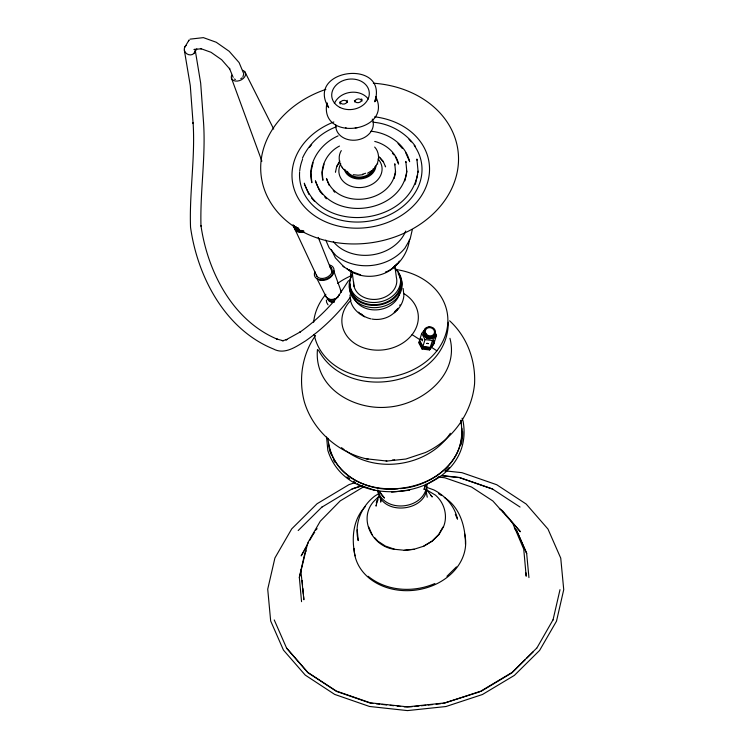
<?xml version="1.0" encoding="UTF-8"?>
<svg xmlns="http://www.w3.org/2000/svg" width="748" height="748" viewBox="0 0 748 748"><rect width="100%" height="100%" fill="white"/><g stroke="black" fill="none" stroke-linecap="round" stroke-linejoin="round"><path stroke-width="1.12" d="M375.72 98.671L375.805 100.887L375.608 98.83M301.304 569.387L301.07 572.706L303.884 599.746L303.566 596.362M335.506 171.61L335.459 172.18L336.731 166.299L339.835 160.97M342.341 167.804L342.388 167.243M426.734 485.686C424.462 509.379 384.752 513.876 377.815 490.866M560 589.667L552.978 620.111M327.035 103.084L326.698 105.281L327.185 103.149M351.046 270.683L350.419 276.068A67.413 54.473 -7.5 0 0 337.657 283.38M317.47 349.494C313.795 387.642 353.617 410.418 387.801 407.155C421.423 404.78 459.627 375.262 449.941 338.292M448.361 322.22C447.538 386.22 347.137 404.229 318.405 350.008M375.833 97.567L376.048 96.473L374.823 101.803C388.913 58.045 304.52 68.741 328.671 107.684L326.951 103.766L327.418 106.01M403.873 295.806C403.209 302.529 399.591 308.615 394.318 312.767M376.281 505.04L376.038 506.125L377.768 498.729L379.517 495.662M377.665 499.066L376.309 502.899L378.03 499.916M313.075 162.69L310.888 172.162L311.86 182.69C306.717 162.905 320.425 143.653 338.115 135.865M326.717 104.094C320.378 142.447 393.158 131.975 375.748 96.735M324.052 164.027L322.173 172.171L322.921 180.315C319.405 166.682 327.259 152.274 339.499 146.056M340.153 103.299C340.574 99.774 346.436 99.11 347.54 102.513M354.589 101.887C355.001 98.689 359.891 97.792 361.649 100.372M378.469 158.903L377.525 163.008L375.318 166.832M299.368 577.652L307.746 542.889L320.266 521.216L340.209 500.889L363.556 486.845M395.449 171.124C391.597 203.98 336.75 210.244 326.465 178.426L329.185 185.392M394.14 178.52L395.346 173.265M406.734 171.133C401.629 214.629 329.017 222.923 315.404 180.801L319.087 189.955M404.883 180.876L406.622 173.302M418.01 171.142C411.662 225.279 321.285 235.611 304.343 183.176L304.492 184.27M415.364 184.345L417.646 174.434M409.511 239.22C407.987 253.413 398.703 266.325 385.659 272.169L386.155 271.926M412.242 229.935L410.11 239.192L404.883 248.196C388.53 268.102 356.029 271.833 335.927 255.498L329.12 247.766L325.754 240.099M381.162 500.15L380.704 502.132L380.255 496.635M424.986 485.611L424.079 489.547L425.715 484.19M400.049 304.763L399.778 305.474M434.85 332.149L436.505 335.226L434.382 342.107L430.287 347.371L422.891 346.474L419.581 340.312L421.704 333.44L425.79 328.176M422.096 349.054L422.358 348.194L419.048 342.032L418.786 342.893L422.096 349.054L429.492 349.952L433.849 343.828L429.492 349.952M422.489 347.764L422.751 346.904L419.45 340.742L419.179 341.602L422.489 347.764L429.894 348.661L434.251 342.537L429.894 348.661M422.891 346.474L425.004 339.592L421.704 333.44M430.287 347.371L432.409 340.49L436.505 335.226M450.371 433.298C428.688 466.069 377.366 474.419 346.025 450.838M302.444 158.155C308.971 143.719 321.444 132.303 336.263 126.833M334.384 103.467C339.929 90.826 359.797 88.068 368.334 99.007M341.303 150.591C337.404 156.743 339.125 165.355 344.473 170.105M336.684 166.841L339.564 161.867M315.562 335.478C301.977 354.533 298.302 379.545 304.389 401.994C312.926 430.371 337.516 452.101 366.137 458.786L368.166 459.01M399.357 261.08C388.464 278.097 361.845 281.332 346.576 268.392M397.141 310.046L398.188 308.213M308.457 542.534L301.182 555.886L303.997 551.005M309.616 540.514L313.692 533.464M305.128 549.051L306.25 547.097M306.091 550.874L304.904 553.015L299.322 577.241L301.556 601.673M442.947 527.078L438.59 534.624L432.035 541.103L423.742 546.077M536.606 648.479L553.006 619.84M195.135 50.733A5.619 4.965 31.4 0 1 188.552 54.641A5.619 4.965 31.4 0 1 184.569 47.498L185.224 46.376A5.619 4.965 31.4 0 1 186.177 45.488M188.431 41.168L189.094 40.027L184.569 47.498M348.493 280.65L339.003 295.18L339.414 294.656C327.951 309.046 314.543 321.911 299.471 332.495L300.107 332.028L286.017 339.826L287.176 339.48L282.267 340.817M242.913 76.913L243.755 73.743L239.108 62.589L229.197 51.303L216.219 42.243L203.381 37.634L190.039 39.148M194.181 53.136L196.827 48.798M536.615 648.217L512.081 672.424L480.852 691.133L445.172 702.886L407.492 706.869L370.354 702.83L336.31 691.04L307.849 672.443L286.587 648.058M298.181 530.538L322.061 506.91M350.129 297.517L347.091 301.706C335.207 316.647 321.238 329.952 305.586 340.892C296.236 346.539 284.745 355.141 273.431 348.989C225.073 329.401 197.537 276.882 190.553 227.392L190.516 226.719C189.328 191.965 195.359 157.304 193.078 122.476L193.106 123.57L190.273 85.515L184.335 50.116M419.581 340.312L420.946 338.564M314.038 533.128L314.712 532.445M392.737 267.934L396.73 263.979M394.925 311.42L397.356 309.018M315.525 530.295L317.133 528.705M365.174 506.761C352.645 519.748 351.401 539.037 355.085 555.876M379.423 495.802L373.467 501.712C358.189 519.299 372.485 546.479 394.131 549.256L404.247 550.257L414.261 549.2L423.882 546.143L432.4 541.047L439.067 534.455L443.499 526.779C448.043 515.858 444.387 502.75 435.476 495.148L425.537 489.257M445.051 471.53L449.109 467.519M326.549 436.991L327.83 450.399C349.419 519.785 476.28 496.139 463.124 421.367L462.068 418.188M446.921 576.306L456.42 566.9M525.115 659.839L511.987 672.826L480.805 691.498M526.751 658.212L533.324 651.723M240.791 78.69L241.969 77.876M321.921 507.135L352.308 488.79L362.023 485.592M367.595 173.171L371.634 170.74M378.918 493.493L374.645 496.176C361.377 506.368 354.01 524.114 358.217 540.589L357.235 529.911M440.179 476.345L425.649 485.022M355.609 482.451L348.97 484.639L317.049 503.759L291.711 528.883L274.918 557.971L267.719 589.19L270.673 620.98L283.445 650.087L305.231 675.089L334.683 694.406L369.484 706.467L407.445 710.6L445.976 706.523L482.451 694.509L514.381 675.379L539.589 650.442L556.503 621.167L563.73 589.667L560.748 558.158L547.975 529.051L526.199 504.059L496.737 484.732L461.937 472.671L445.827 470.922M352.102 489.061L361.873 485.845M434.878 583.524C413.354 592.874 386.669 591.378 368.1 576.259M479.73 691.853L442.919 703.475M302.136 231.095L302.407 231.721L298.05 231.478L294.777 228.841L297.779 230.852L303.697 230.711M195.256 49.34L193.956 49.518L201.427 48.742L200.436 48.498L210.983 52.276L221.632 59.718L229.776 68.994L229.421 68.283L233.142 77.371M355.216 127.88L357.189 127.674M362.976 174.686L358.096 175.21L353.29 174.686M366.137 458.786L386.875 461.049L405.855 459.038L425.462 452.512C452.418 440.03 471.67 413.588 474.559 383.967C475.784 360.517 467.117 336.75 449.632 320.817M398.114 488.818C370.11 492.137 337.937 477.411 329.531 448.912M400.302 488.584C430.998 486.742 464.779 461.544 461.843 428.295M391.587 492.137L409.577 490.23M404.201 550.369L414.308 549.294M412.139 706.738L404.098 706.841M414.411 706.495L418.974 706.009M421.255 705.766L425.818 705.289M428.099 705.046L432.653 704.56M436.075 704.195L440.637 703.718M299.583 230.58L298.77 228.701L294.955 227.532L292.982 224.821C293.674 229.047 297.872 231.3 301.865 230.468M373.046 122.214C389.745 123.532 405.612 132.508 415.308 146.206M370.905 131.255C388.156 132.695 405.481 144.289 409.661 161.699M441.918 475.569L459.319 477.458L492.296 488.883L520.038 507.041M441.563 475.709L458.496 477.551M437.991 477.028L444.723 477.757L471.483 486.985L492.867 500.982L520.421 531.735L502.375 510.641L499.337 508.612M372.822 703.438L370.503 703.185L336.516 691.404L307.933 672.695L286.68 648.31L274.236 619.933M376.3 703.812L379.769 704.195M382.088 704.448L386.725 704.953M390.194 705.327L393.672 705.701M397.151 706.084L400.619 706.458M386.071 460.955L386.875 461.049M375.057 490.379L359.199 484.919L357.31 483.685M425.004 339.592L432.409 340.49M422.751 346.904L430.156 347.801M422.358 348.194L429.754 349.092M293.422 225.7L294.684 226.906L298.499 228.075M359.984 274.703L360.611 274.825L350.195 270.972M345.445 127.665L346.09 127.814M283.445 340.836L276.414 338.909L277.284 339.209C232.553 320.425 207.505 271.44 200.95 225.457L200.988 226.139C199.978 191.675 205.822 157.286 203.568 122.737L200.679 83.187L195.284 50.527M374.729 141.419C385.846 144.205 396.057 152.592 398.6 164.074L395.271 156.482M459.459 477.617L492.754 489.155M427.014 487.472L433.821 489.903C445.359 495.793 454.924 506.377 457.505 519.29M394.383 549.182L385.342 546.049L377.731 541.066L374.898 537.821M234.358 78.998L235.405 79.475M412.083 334.627L419.721 339.611M431.175 347.081L436.897 350.812M349.185 269.719L351.971 271.543M331.299 249.561L335.422 257.91L343.977 266.905M342.911 266.204L351.018 271.515M360.742 313.608L362.621 314.843M364.902 316.956C358.432 313.786 352.719 308.559 350.719 301.435M438.534 493.643L441.451 495.55M444.359 497.457C460.011 507.378 465.452 526.583 465.462 544.189M346.95 476.906L349.774 478.757M353.542 481.226L355.431 482.46M341.443 447.669L344.192 449.576M422.386 340.714L422.003 339.078L422.386 340.714A4.684 4.105 17.1 0 1 422.583 339.601M379.152 156.809L383.2 161.381L385.575 166.869L385.379 166.327M328.045 304.857L326.614 302.388L326.343 300.06M360.302 313.945L358.675 312.112M502.965 511.716L503.656 512.436M398.02 143.466L402.424 148.525M392.429 153.228L393.85 154.855M374.683 147.057C377.403 149.881 378.563 153.92 378.572 157.772M379.666 157.613L383.397 161.895M333.281 190.581L334.749 192.255M319.527 190.964L322.547 194.433M324.81 197.023L326.315 198.762M311.551 197.986L314.375 201.212M514.334 527.77L516.737 530.584L526.639 553.165L528.939 577.596M514.596 528.471L516.793 530.996L526.704 553.576M426.248 489.257L432.251 496.971L430.764 495.27M511.23 521.347L513.006 523.955L523.74 549.125L526.19 576.203L525.928 572.856M317.152 279.069L326.493 297.452M244.933 71.902L273.721 129.105M293.796 226.7L295.058 229.468M317.087 276.657L294.619 228.579A9.359 6.405 -23.4 0 0 304.249 232.011M379.189 491.361L384.472 498.046L381.041 494.11L379.834 491.361M405.79 152.873L409.231 160.717M354.374 100.494C355.524 104.253 362.397 102.925 361.686 98.923L361.976 101.111M455.317 514.306L457.065 518.289M304.941 185.298L308.989 194.536M368.764 527.031L372.074 534.577M299.855 231.207L300.126 231.833M295.871 226.457L296.414 227.719M296.685 228.346L297.498 230.225M297.779 230.852L298.05 231.478M294.142 225.653L294.684 226.906M294.955 227.532L295.769 229.412M296.049 230.038L296.32 230.665M461.451 422.162L461.142 420.675L461.544 425.032M318.227 237.397L332.299 272.59M375.823 97.913L376.225 98.96M377.488 163.522L377.693 164.064M231.394 77.998L261.903 161.213M340.976 290.925L333.561 270.43A9.359 6.405 -23.4 0 1 328.55 278.733A9.359 6.405 -23.4 0 1 317.891 279.256M460.712 420.32C475.307 498.14 335.917 517.064 327.914 438.272M403.144 288.513L403.864 294.993M426.051 490.679L427.239 497.205M417.038 160.119L416.898 159.025L418.16 172.236M405.977 162.494L405.837 161.4L406.875 172.227M394.916 164.869L394.766 163.775L395.589 172.218M394.851 265.895L396.356 277.302A21.673 17.513 -7.5 0 1 376.805 299.294A21.673 17.513 -7.5 0 1 353.617 281.828M340.228 104.084L339.938 101.896C341.097 105.655 347.96 104.327 347.25 100.326M352.084 271.543L354.038 286.391M426.734 484.751C429.539 511.941 380.377 517.392 377.815 489.931M349.989 294.955L350.513 300.64M302.108 580.57L302.529 585.076M302.837 588.461L303.361 594.099M294.338 227.953L293.964 225.606L294.067 227.327M462.675 431.54A67.413 54.473 -7.5 0 1 461.114 444.714M334.88 462.255A67.413 54.473 -7.5 0 1 333.758 460.31M330.99 454.204A67.413 54.473 -7.5 0 1 328.503 443.536M394.673 459.898A67.413 54.473 -7.5 0 1 392.354 460.067M464.517 533.52A55.988 45.235 -7.5 0 1 416.01 590.06A55.988 45.235 -7.5 0 1 354.066 548.443M396.066 269.542A67.413 54.473 -7.5 0 1 447.51 326.156A67.413 54.473 -7.5 0 1 382.004 377.974A67.413 54.473 -7.5 0 1 314.16 334.337M313.655 322.276A67.413 54.473 -7.5 0 1 325.848 294.282M404.079 293.74A38.354 30.995 -7.5 0 1 409.614 337.47A38.354 30.995 -7.5 0 1 355.459 343.93A38.354 30.995 -7.5 0 1 351.111 300.07M434.794 334.58A5.629 4.937 17.1 0 1 427.463 338.517A5.629 4.937 17.1 0 1 424.593 330.84M434.925 334.15A5.629 4.937 17.1 0 1 428.305 338.292A5.629 4.937 17.1 0 1 424.088 331.542M435.224 331.551A5.629 4.937 17.1 0 1 428.698 337.002A5.629 4.937 17.1 0 1 425.116 329.12M428.651 327.222A5.629 4.937 17.1 0 1 430.1 327.231M432.84 328.232A5.629 4.937 17.1 0 1 434.747 330.289M433.494 335.16A4.684 4.105 17.1 0 1 432.699 335.927M428.165 336.45A4.684 4.105 17.1 0 1 427.071 335.899M426.164 335.132A4.684 4.105 17.1 0 1 425.481 334.188M433.765 335.076A4.684 4.105 17.1 0 1 431.437 337.32M425.893 335.992A4.684 4.105 17.1 0 1 425.219 335.048M434.953 332.411A5.629 4.937 17.1 0 1 428.436 337.862A5.629 4.937 17.1 0 1 424.855 329.98M432.176 337.647A4.684 4.105 17.1 0 1 431.166 338.18M427.632 338.171A4.684 4.105 17.1 0 1 425.631 336.852M435.093 331.981A5.629 4.937 17.1 0 1 428.567 337.432A5.629 4.937 17.1 0 1 424.986 329.55M426.295 334.702A4.684 4.105 17.1 0 1 425.612 333.758M395.112 268.897A26.395 21.327 -7.5 0 1 395.178 297.339A26.395 21.327 -7.5 0 1 360.424 302.257A26.395 21.327 -7.5 0 1 352.299 274.955M405.715 231.038A40.467 32.697 -7.5 0 1 372.364 254.834A40.467 32.697 -7.5 0 1 333.318 241.623M396.206 310.514A22.085 17.84 -7.5 0 1 371.999 319.069M370.905 318.844A22.085 17.84 -7.5 0 1 365.725 317.049M364.781 316.563A22.085 17.84 -7.5 0 1 362.995 315.46M399.862 276.508A26.395 21.327 -7.5 0 1 380.47 307.063A26.395 21.327 -7.5 0 1 349.494 286.204M399.778 292.627A23.805 19.233 -7.5 0 1 378.74 309.681A23.805 19.233 -7.5 0 1 354.169 298.443M394.981 268.027A25.451 20.57 -7.5 0 1 393.691 295.133A25.451 20.57 -7.5 0 1 360.564 299.359A25.451 20.57 -7.5 0 1 352.635 273.422M398.142 273.721A25.451 20.57 -7.5 0 1 380.667 303.997A25.451 20.57 -7.5 0 1 350.148 284.016M373.355 83.206A99.213 80.158 -7.5 0 1 446.397 198.098A99.213 80.158 -7.5 0 1 284.558 219.201A99.213 80.158 -7.5 0 1 325.848 89.395M374.673 116.819A68.984 55.745 -7.5 0 1 420.273 197.547A68.984 55.745 -7.5 0 1 309.223 211.544A68.984 55.745 -7.5 0 1 333.842 121.961M373.336 168.618A14.184 11.463 -7.5 0 1 360.957 177.052A14.184 11.463 -7.5 0 1 347.268 171.376M414.205 145.449A61.43 49.639 -7.5 0 1 374.552 220.08A61.43 49.639 -7.5 0 1 299.611 172.152M299.696 171.077A61.43 49.639 -7.5 0 1 302.585 159.249M309.532 147.225A61.43 49.639 -7.5 0 1 311.636 144.682M409.006 139.334A61.43 49.639 -7.5 0 1 411.381 141.877M365.632 173.237A16.054 12.978 -7.5 0 1 362.63 174.144M375.926 165.934A16.054 12.978 -7.5 0 1 361.134 178.847A16.054 12.978 -7.5 0 1 344.267 169.291M378.011 158.941A21.673 17.513 -7.5 0 1 362.649 187.383A21.673 17.513 -7.5 0 1 340.761 163.69M374.86 166.785A15.156 12.248 -7.5 0 1 361.032 177.902A15.156 12.248 -7.5 0 1 345.445 169.899M372.289 119.091A18.859 15.231 -7.5 0 1 357.17 139.951A18.859 15.231 -7.5 0 1 335.768 124.925M329.849 266.905A9.359 6.405 -23.4 0 1 331.579 267.719M329.821 264.998A10.304 7.041 -23.4 0 1 332.748 274.077A10.304 7.041 -23.4 0 1 320.06 279.789A10.304 7.041 -23.4 0 1 314.917 271.702M340.368 289.635A8.013 5.479 -23.4 0 1 341.069 292.403M338.377 296.863A8.013 5.479 -23.4 0 1 325.885 296.152M333.645 300.883A7.489 5.124 -23.4 0 1 327.194 297.863M334.225 301.799A7.022 4.806 -23.4 0 1 328.176 298.966M334.188 302.136A7.489 5.124 -23.4 0 1 327.643 297.741M334.973 299.172A7.489 5.124 -23.4 0 1 328.222 298.789M330.345 267.045A8.415 5.75 -23.4 0 1 327.624 276.947A8.415 5.75 -23.4 0 1 316.273 274.974M242.539 70.293A7.489 5.124 -23.4 0 1 244.671 76.894A7.489 5.124 -23.4 0 1 235.442 81.055A7.489 5.124 -23.4 0 1 231.702 75.174M426.846 343.388L428.445 343.575L426.846 343.388M432.886 341.958L433.905 340.518L432.886 341.958M425.724 334.777A5.629 4.937 17.1 0 0 435.177 333.683A5.629 4.937 17.1 0 0 428.782 326.792A5.629 4.937 17.1 0 0 425.724 334.777M426.425 334.272A4.684 4.105 17.1 0 0 434.289 333.365A4.684 4.105 17.1 0 0 428.969 327.624A4.684 4.105 17.1 0 0 426.425 334.272M340.209 107.562A18.859 15.231 -7.5 0 0 369.278 94.323A18.859 15.231 -7.5 0 0 342.042 81.055A18.859 15.231 -7.5 0 0 340.209 107.562"/></g></svg>
